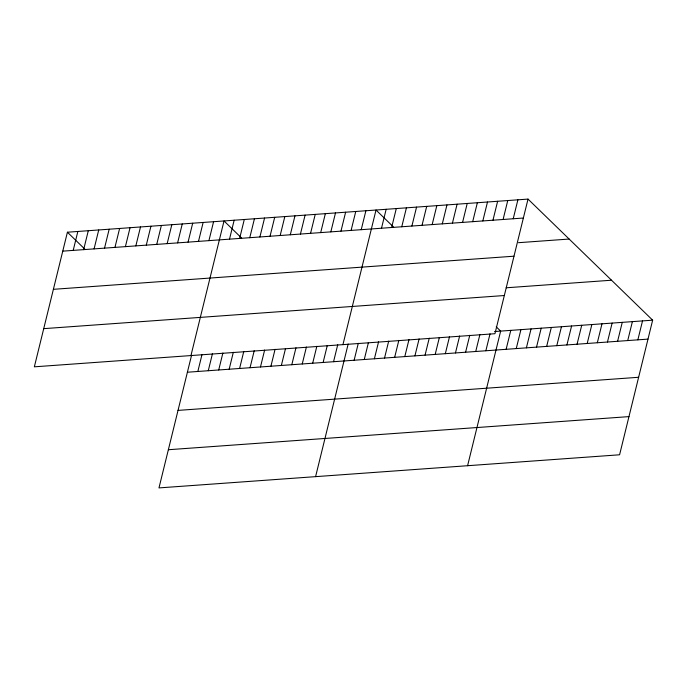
<?xml version="1.0" encoding="UTF-8"?>
<svg xmlns="http://www.w3.org/2000/svg" width="687" height="687" viewBox="0 0 687 687"><rect width="100%" height="100%" fill="white"/><g stroke="black" fill="none" stroke-linecap="round" stroke-linejoin="round"><path stroke-width="1.03" d="M67.412 232.215L34.35 366.824L494.949 333.71L528.02 199.093L67.412 232.215L85.042 249.338M73.2 250.394L77.854 231.459M83.642 249.647L88.297 230.712M94.085 248.892L98.739 229.956M104.527 248.144L109.173 229.209M114.961 247.389L119.615 228.462M125.403 246.642L130.058 227.706M135.846 245.894L140.5 226.959M146.288 245.139L150.934 226.203M156.73 244.392L161.376 225.456M167.164 243.636L171.819 224.709M177.607 242.889L182.261 223.953M188.049 242.142L192.695 223.206M198.491 241.386L203.137 222.451M208.925 240.639L213.58 221.703M190.952 355.565L224.022 220.948L241.644 238.08M191.561 355.282L158.98 487.907L619.588 454.785L652.65 320.176L528.02 199.093M229.501 239.153L234.155 220.226M197.839 371.478L201.995 354.535M239.634 238.432L244.289 219.496M208.273 370.722L212.438 353.788M249.767 237.702L254.422 218.767M218.715 369.975L222.88 353.032M259.901 236.972L264.555 218.037M229.157 369.228L233.322 352.285M270.034 236.242L274.688 217.307M239.6 368.472L243.756 351.529M280.167 235.512L284.822 216.577M250.042 367.725L254.199 350.782M290.3 234.782L294.955 215.855M260.476 366.97L264.641 350.035M300.434 234.061L305.088 215.125M270.918 366.223L275.083 349.279M310.567 233.331L315.221 214.396M281.361 365.467L285.517 348.532M320.7 232.601L325.355 213.666M291.803 364.72L295.96 347.777M330.833 231.871L335.488 212.936M302.237 363.973L306.402 347.029M340.967 231.141L345.621 212.206M312.679 363.217L316.844 346.282M351.1 230.411L355.754 211.484M323.122 362.47L327.278 345.527M361.233 229.69L365.888 210.754M333.564 361.714L337.721 344.78M342.95 344.634L376.021 210.024L393.642 227.148M315.591 476.649L348.163 344.024M381.5 228.23L386.154 209.295M354.131 360.237L358.296 343.294M391.633 227.5L396.287 208.565M364.265 359.507L368.43 342.573M401.766 226.77L406.421 207.835M374.398 358.777L378.563 341.843M411.899 226.04L416.554 207.105M384.531 358.056L388.696 341.113M422.033 225.31L426.687 206.383M394.664 357.326L398.829 340.383M432.166 224.589L436.82 205.653M404.798 356.596L408.963 339.653M442.299 223.859L446.954 204.924M414.931 355.866L419.096 338.923M452.432 223.129L457.087 204.194M425.064 355.136L429.229 338.202M462.566 222.399L467.22 203.464M435.197 354.406L439.362 337.472M472.699 221.669L477.353 202.734M445.331 353.685L449.496 336.742M482.832 220.939L487.487 202.012M455.464 352.955L459.629 336.012M492.965 220.218L497.62 201.282M465.597 352.225L469.762 335.282M503.099 219.488L507.753 200.552M475.73 351.495L479.895 334.552M513.232 218.758L517.886 199.823M485.864 350.765L490.029 333.83M467.589 465.717L500.651 331.108L496.246 326.823M506.13 349.314L510.784 330.378M516.263 348.584L520.918 329.648M526.397 347.854L531.051 328.918M536.53 347.124L541.184 328.188M546.663 346.394L551.317 327.459M556.796 345.664L561.451 326.737M566.93 344.934L571.584 326.007M577.063 344.213L581.717 325.277M587.196 343.483L591.851 324.547M597.329 342.753L601.984 323.817M607.463 342.023L612.117 323.088M617.596 341.293L622.25 322.358M627.729 340.563L632.384 321.636M637.862 339.842L642.517 320.906M62.766 251.141L523.365 218.028M518.479 242.691L569.145 239.05M53.388 289.321L513.988 256.199M506.139 287.793L611.524 280.219M43.728 328.652L504.327 295.53M494.571 331.538L652.65 320.176M187.396 372.225L647.996 339.112M178.019 410.397L638.627 377.283M168.358 449.727L628.966 416.614"/></g></svg>
